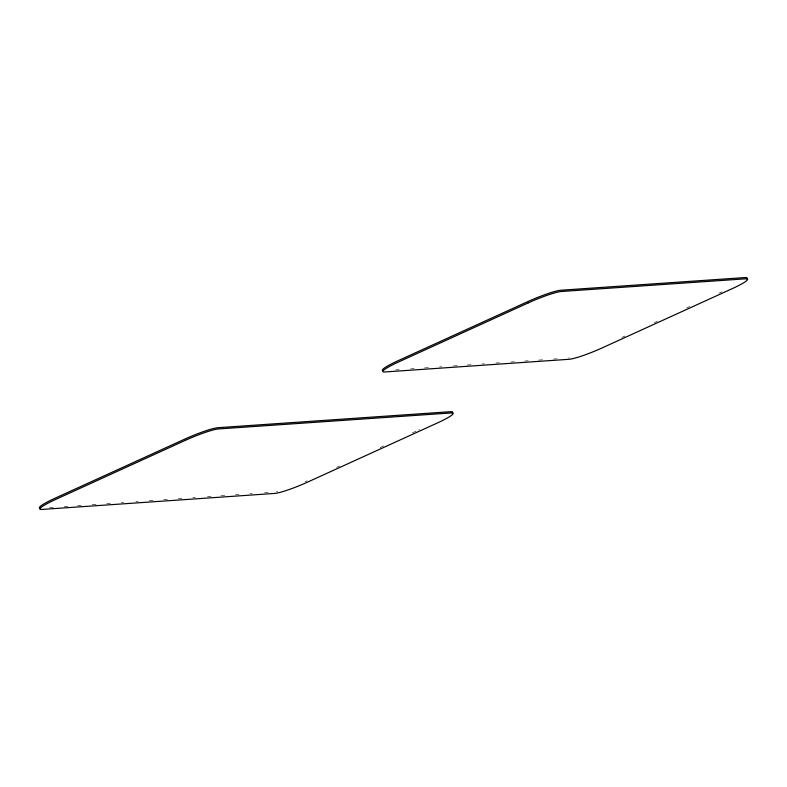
<?xml version="1.0" encoding="UTF-8"?>
<svg xmlns="http://www.w3.org/2000/svg" width="787" height="787" viewBox="0 0 787 787"><rect width="100%" height="100%" fill="white"/><g stroke="black" fill="none" stroke-linecap="round" stroke-linejoin="round"><path stroke-width="0.59" stroke-dasharray="3.94 2.95" d="M336.561 467.409L339.6 466.032M380.082 447.587L385.148 445.285M412.477 432.83L419.56 429.604M621.897 337.426L624.937 336.039M654.292 322.67L657.322 321.283M686.677 307.914L689.717 306.527M719.072 293.158L722.102 291.78M395.654 369.929L399.117 369.683M410.647 368.896L414.11 368.66M424.488 367.942L429.102 367.627M439.48 366.909L441.782 366.752M453.312 365.955L457.926 365.64M467.153 365.011L471.767 364.686M482.146 363.978L484.448 363.82M495.987 363.023L499.44 362.787M510.979 361.99L514.432 361.754M524.811 361.046L528.274 360.8M538.652 360.092L543.266 359.777M553.645 359.059L557.107 358.823M49.67 507.605L53.319 507.359M64.239 506.602L67.879 506.356M77.588 505.687L81.228 505.441M92.148 504.683L97.008 504.349M106.717 503.68L110.357 503.434M121.277 502.686L123.707 502.519M135.836 501.683L138.266 501.516M149.186 500.758L154.045 500.434M163.755 499.765L167.395 499.509M178.315 498.761L181.954 498.505M192.884 497.758L195.304 497.591M207.443 496.754L211.083 496.508M220.793 495.84L225.643 495.505M235.352 494.836L238.992 494.59M249.922 493.833L252.342 493.665M264.481 492.829L268.121 492.583M307.205 480.788A27.388 3.148 -22.2 0 1 305.051 481.752M277.703 491.57A27.388 3.148 -22.2 0 1 276.306 491.865M569.581 357.928A27.388 3.148 -22.2 0 1 568.637 358.026"/><path stroke-width="1.18" d="M452.2 413.077A27.388 3.148 -22.2 0 0 450.862 411.68L217.851 427.705A27.388 3.148 -22.2 0 0 184.827 439.087L55.277 498.112A27.388 3.148 -22.2 0 0 40.422 508.205M746.647 278.942A27.388 3.148 -22.2 0 0 745.309 277.545L560.787 290.236A27.388 3.148 -22.2 0 0 527.772 301.618L398.212 360.643A27.388 3.148 -22.2 0 0 382.797 370.657M185.339 440.346L55.788 499.371A27.388 3.148 -22.2 0 0 41.691 509.455L274.702 493.429A27.388 3.148 -22.2 0 0 307.727 482.047L437.277 423.022A27.388 3.148 -22.2 0 0 451.374 412.939L218.363 428.964A27.388 3.148 -22.2 0 0 185.339 440.346M528.284 302.877L398.724 361.902A27.388 3.148 -22.2 0 0 384.636 371.976L569.149 359.285A27.388 3.148 -22.2 0 0 602.173 347.903L731.723 288.888A27.388 3.148 -22.2 0 0 745.82 278.805L561.308 291.495A27.388 3.148 -22.2 0 0 528.284 302.877"/></g></svg>
